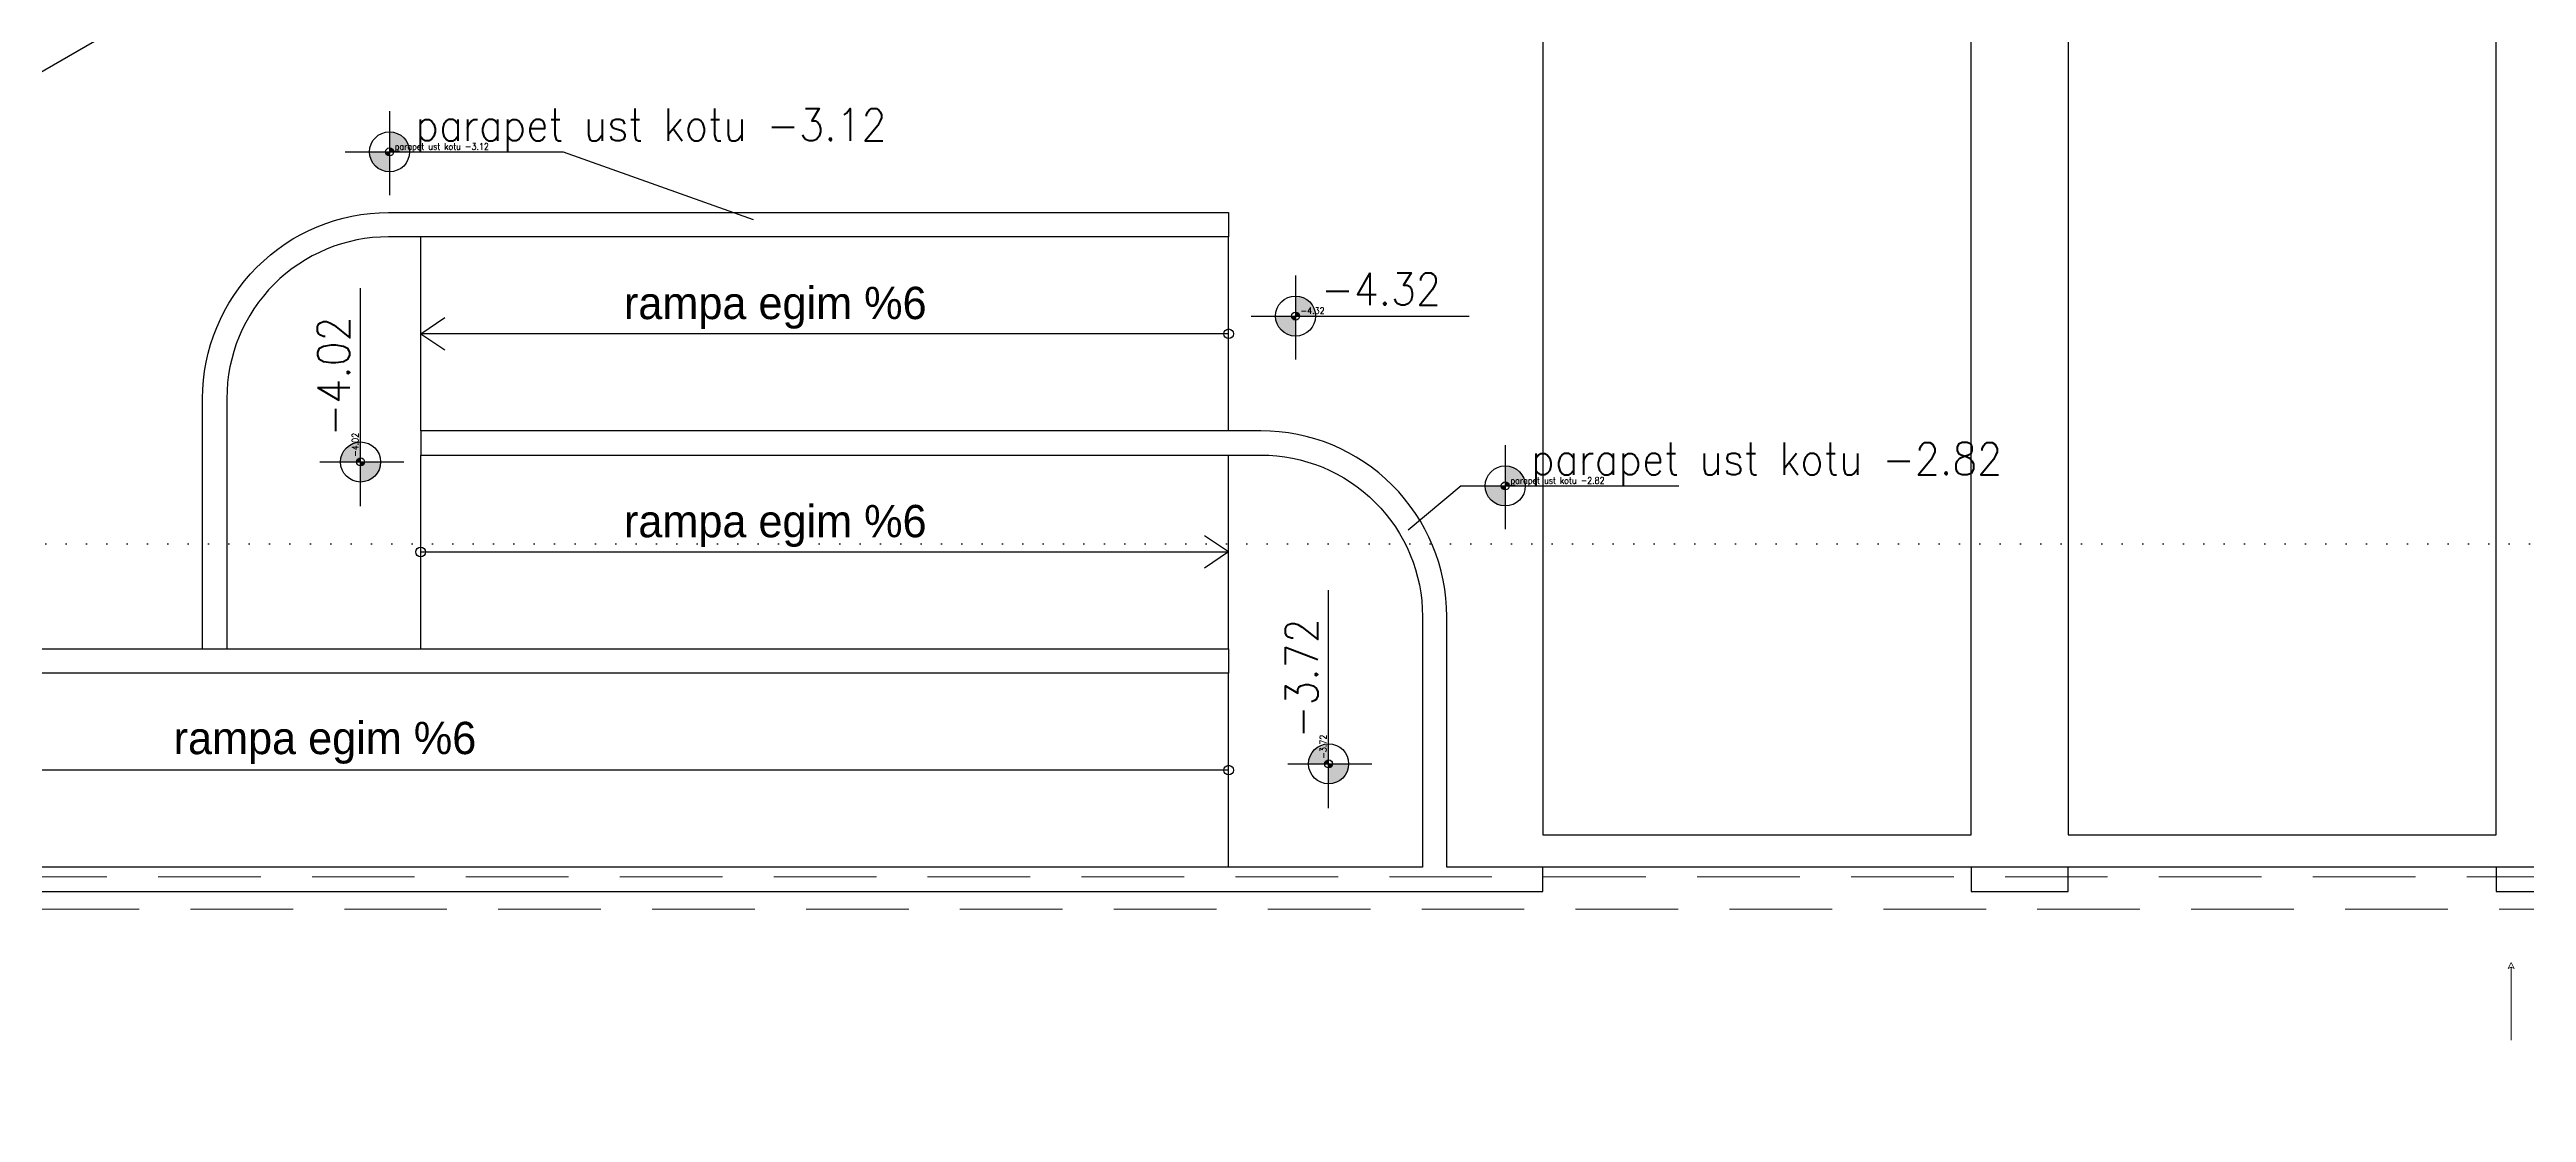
# Model space of a CAD drawing. Header units: metres. Extents: x -20317 to 2216, y -10281 to 3094.
# Drawn here: x -5608 to -4075, y -618 to 40 of the extents above; entities that cross this region are included whole.
import ezdxf
from ezdxf.enums import TextEntityAlignment as Align

# ---------------------------------------------------------------- set-up
doc = ezdxf.new("R2010")
doc.units = ezdxf.units.M
doc.header["$MEASUREMENT"] = 0
doc.linetypes.add('DOT2', pattern=[0.125, 0, -0.125])
doc.linetypes.add('HIDDEN', pattern=[9.525, 6.35, -3.175])
doc.layers.get('0').update_dxf_attribs({"color": 30, "lineweight": 0})
for name, color, linetype in [('AG-ELEV-02', 152, 'Continuous'), ('AG-HIDDEN', 9, 'HIDDEN'), ('AG-STAIR', 3, 'Continuous'), ('AG-TEXT', 7, 'Continuous'), ('V-0_Hidden', 9, 'HIDDEN'), ('V-0_Notation_Level_200', 2, 'Continuous'), ('V-0_Notation_Level_200 @ 1', 2, 'Continuous'), ('V-0_Notation_Level_200 @ 10', 2, 'Continuous'), ('V-0_Notation_Level_200 @ 50', 2, 'Continuous')]:
    doc.layers.add(name, color=color, linetype=linetype)
doc.layers.add('AG-Notation_Slope', color=255, linetype='Continuous', lineweight=9)
doc.layers.add('AG-Slab_Boundry_Below', color=155, linetype='HIDDEN', lineweight=20)
doc.styles.add('IIS IKEA SANS', font='')
doc.styles.add('KOT', font='simplex.shx', dxfattribs={"width": 0.9})
doc.styles.get('IIS IKEA SANS').set_extended_font_data('IKEA Sans')

# ---------------------------------------------------------------- blocks, each defined once
blk = doc.blocks.new('A$C7C1A2FE6')
at = {"layer": 'V-0_Hidden', "linetype": 'Continuous'}
blk.add_lwpolyline([(-0.625, 1.083), (10.574, 7.548, -0.414214), (10.71, 7.511), (11.86, 5.52, -0.414214), (11.824, 5.383), (0.625, -1.083)], format="xyb", dxfattribs=at)
blk = doc.blocks.new('LZ3')
at = {"layer": 'V-0_Hidden', "linetype": 'Continuous'}
for points in [[(45.951, -5), (48.601, -5), (48.601, 1.2), (45.951, 1.2)], [(49.201, -5), (51.851, -5), (51.851, 1.2), (49.201, 1.2)]]:
    blk.add_lwpolyline(points, close=True, dxfattribs=at)
at = {"layer": 'V-0_Hidden'}
blk.add_blockref('A$C7C1A2FE6', (25.256, -5.42), dxfattribs=at)
blk = doc.blocks.new('*U35')
h = blk.add_hatch(color=256)
h.paths.add_polyline_path([(0, 0), (248, 0, 0.414214), (0, 248)])
h.paths.add_polyline_path([(0, -248), (0, 0), (-248, 0, 0.414214)])
for p, q in [((0, 503), (0, -536)), ((-547, 0), (2149, 0))]:
    blk.add_line(p, q)
blk.add_circle((0, 0), 248)
at = {"style": 'KOT', "width": 0.9}
blk.add_attdef('BITMIS-KOT', text='', height=400, dxfattribs=at).set_placement((319, 15), align=Align.BOTTOM_LEFT)
blk.add_attdef('KABA-KOT', text='', height=400, dxfattribs=at).set_placement((314, -177), align=Align.TOP_LEFT)
blk = doc.blocks.new('*U267')
at = {"layer": 'V-0_Notation_Level_200 @ 1', "xscale": 0.001, "yscale": 0.001, "zscale": 0.001}
blk.add_blockref('*U35', (-5397.6, -23.3), dxfattribs=at).add_auto_attribs({'BITMIS-KOT': 'parapet ust kotu -3.12'})
at = {"layer": 'V-0_Notation_Level_200 @ 10', "xscale": 0.01, "yscale": 0.01, "zscale": 0.01}
blk.add_blockref('*U35', (-5397.6, -23.3), dxfattribs=at).add_auto_attribs({'BITMIS-KOT': 'parapet ust kotu -3.12'})
at = {"layer": 'V-0_Notation_Level_200 @ 50', "xscale": 0.05, "yscale": 0.05, "zscale": 0.05}
blk.add_blockref('*U35', (-5397.6, -23.3), dxfattribs=at).add_auto_attribs({'BITMIS-KOT': 'parapet ust kotu -3.12'})
blk = doc.blocks.new('*U268')
at = {"layer": 'V-0_Notation_Level_200 @ 1', "xscale": 0.001, "yscale": 0.001, "zscale": 0.001}
blk.add_blockref('*U35', (-4707.1, -230), dxfattribs=at).add_auto_attribs({'BITMIS-KOT': 'parapet ust kotu -2.82'})
at = {"layer": 'V-0_Notation_Level_200 @ 10', "xscale": 0.01, "yscale": 0.01, "zscale": 0.01}
blk.add_blockref('*U35', (-4707.1, -230), dxfattribs=at).add_auto_attribs({'BITMIS-KOT': 'parapet ust kotu -2.82'})
at = {"layer": 'V-0_Notation_Level_200 @ 50', "xscale": 0.05, "yscale": 0.05, "zscale": 0.05}
blk.add_blockref('*U35', (-4707.1, -230), dxfattribs=at).add_auto_attribs({'BITMIS-KOT': 'parapet ust kotu -2.82'})
blk = doc.blocks.new('*U269')
at = {"layer": 'V-0_Notation_Level_200 @ 1', "xscale": 0.001, "yscale": 0.001, "zscale": 0.001}
blk.add_blockref('*U35', (-4836.9, -124.9), dxfattribs=at).add_auto_attribs({'BITMIS-KOT': '-4.32'})
at = {"layer": 'V-0_Notation_Level_200 @ 10', "xscale": 0.01, "yscale": 0.01, "zscale": 0.01}
blk.add_blockref('*U35', (-4836.9, -124.9), dxfattribs=at).add_auto_attribs({'BITMIS-KOT': '-4.32'})
at = {"layer": 'V-0_Notation_Level_200 @ 50', "xscale": 0.05, "yscale": 0.05, "zscale": 0.05}
blk.add_blockref('*U35', (-4836.9, -124.9), dxfattribs=at).add_auto_attribs({'BITMIS-KOT': '-4.32'})
blk = doc.blocks.new('*U271')
at = {"layer": 'V-0_Notation_Level_200 @ 1', "xscale": 0.001, "yscale": 0.001, "zscale": 0.001, "rotation": 90}
blk.add_blockref('*U35', (-5415.5, -215.2), dxfattribs=at).add_auto_attribs({'BITMIS-KOT': '-4.02'})
at = {"layer": 'V-0_Notation_Level_200 @ 10', "xscale": 0.01, "yscale": 0.01, "zscale": 0.01, "rotation": 90}
blk.add_blockref('*U35', (-5415.5, -215.2), dxfattribs=at).add_auto_attribs({'BITMIS-KOT': '-4.02'})
at = {"layer": 'V-0_Notation_Level_200 @ 50', "xscale": 0.05, "yscale": 0.05, "zscale": 0.05, "rotation": 90}
blk.add_blockref('*U35', (-5415.5, -215.2), dxfattribs=at).add_auto_attribs({'BITMIS-KOT': '-4.02'})
blk = doc.blocks.new('*U272')
at = {"layer": 'V-0_Notation_Level_200 @ 1', "xscale": 0.001, "yscale": 0.001, "zscale": 0.001, "rotation": 90}
blk.add_blockref('*U35', (-4816.4, -402), dxfattribs=at).add_auto_attribs({'BITMIS-KOT': '-3.72'})
at = {"layer": 'V-0_Notation_Level_200 @ 10', "xscale": 0.01, "yscale": 0.01, "zscale": 0.01, "rotation": 90}
blk.add_blockref('*U35', (-4816.4, -402), dxfattribs=at).add_auto_attribs({'BITMIS-KOT': '-3.72'})
at = {"layer": 'V-0_Notation_Level_200 @ 50', "xscale": 0.05, "yscale": 0.05, "zscale": 0.05, "rotation": 90}
blk.add_blockref('*U35', (-4816.4, -402), dxfattribs=at).add_auto_attribs({'BITMIS-KOT': '-3.72'})

msp = doc.modelspace()

# ---------------------------------------------------------------- block references
at = {"xscale": 100, "yscale": 100, "zscale": 100}
msp.add_blockref('LZ3', (-9278.9, 54.1), dxfattribs=at)

# ---------------------------------------------------------------- next in the draw order: linework, layer by layer
at = {"layer": 'AG-ELEV-02', "ltscale": 0.3}
msp.add_line((-3768.3, -465.9), (-4743.3, -465.9), dxfattribs=at)
at = {"layer": 'AG-ELEV-02', "color": 1, "ltscale": 5}
for points in [[(-5513.3, -330.9), (-5513.3, -175.9, -0.414214), (-5398.3, -60.9), (-4878.3, -60.9), (-4878.3, -75.9), (-5398.3, -75.9, 0.414214), (-5498.3, -175.9), (-5498.3, -330.9)], [(-4743.3, -465.9), (-4743.3, -310.9, 0.414214), (-4858.3, -195.9), (-5378.3, -195.9), (-5378.3, -210.9), (-4858.3, -210.9, -0.414214), (-4758.3, -310.9), (-4758.3, -465.9), (-5828.3, -465.9), (-5828.3, -480.9), (-4743.3, -480.9)], [(-6644.7, -734.4), (-6007.3, -366.4, -0.131652), (-5874.8, -330.9), (-4878.3, -330.9), (-4878.3, -345.9), (-5874.8, -345.9, 0.131652), (-5999.8, -379.4), (-6614.7, -734.4)]]:
    msp.add_lwpolyline(points, format="xyb", dxfattribs=at)
for points in [[(-4743.8, -480.9), (-4743.8, -480.9), (-4683.8, -480.9), (-4683.8, -465.9)], [(-4683.8, -465.9), (-4743.3, -465.9)], [(-4358.8, -465.9), (-4418.8, -465.9), (-4418.8, -480.9), (-4358.8, -480.9), (-4358.8, -465.9)], [(-4033.8, -465.9), (-4093.8, -465.9), (-4093.8, -480.9), (-4033.8, -480.9), (-4033.8, -465.9)]]:
    msp.add_lwpolyline(points, dxfattribs=at)
at = {"layer": 'AG-HIDDEN', "color": 4, "linetype": 'DOT2', "ltscale": 100}
msp.add_line((-2208.4, -265.9), (-5833.2, -265.9), dxfattribs=at)
at = {"layer": 'AG-Notation_Slope', "ltscale": 0.3}
msp.add_lwpolyline([(-4084.5, -573.1), (-4084.5, -527.8), (-4086.4, -528.6), (-4084.5, -525), (-4082.6, -528.6), (-4084.5, -527.8)], dxfattribs=at)
at = {"layer": 'AG-Slab_Boundry_Below', "ltscale": 10}
for p, q in [((-3762.8, -471.9), (-6178, -471.9)), ((-3742.8, -491.9), (-6172.7, -491.9))]:
    msp.add_line(p, q, dxfattribs=at)
at = {"layer": 'AG-STAIR', "ltscale": 0.3}
for p, q in [((-5378.3, -195.9), (-5378.3, -75.9)), ((-4878.3, -195.9), (-4878.3, -75.9)), ((-5378.3, -330.9), (-5378.3, -210.9)), ((-4878.3, -330.9), (-4878.3, -210.9)), ((-4878.3, -465.9), (-4878.3, -345.9))]:
    msp.add_line(p, q, dxfattribs=at)
at = {"layer": 'AG-STAIR', "color": 9}
for p, q in [((-5378.3, -135.9), (-5363.3, -125.9)), ((-5378.3, -135.9), (-5363.3, -145.9)), ((-4878.3, -270.9), (-4893.3, -260.9)), ((-4878.3, -270.9), (-4893.3, -280.9))]:
    msp.add_line(p, q, dxfattribs=at)
for points in [[(-4878.3, -135.9), (-5378.3, -135.9)], [(-5378.3, -270.9), (-4878.3, -270.9)], [(-4878.3, -405.9), (-5828.3, -405.9)]]:
    msp.add_lwpolyline(points, dxfattribs=at)
for centre in [(-4878.3, -135.9), (-5378.3, -270.9), (-4878.3, -405.9)]:
    msp.add_circle(centre, 3, dxfattribs=at)
at = {"layer": 'V-0_Notation_Level_200'}
for p, q in [((-5290.2, -23.3), (-5172.6, -65.1)), ((-4734.4, -230), (-4767.2, -257.4))]:
    msp.add_line(p, q, dxfattribs=at)

# ---------------------------------------------------------------- next in the draw order: block references
for name in ['*U267', '*U269', '*U271', '*U268', '*U272']:
    msp.add_blockref(name, (0, 0), dxfattribs=at)

# ---------------------------------------------------------------- next in the draw order: texts
at = {"layer": 'AG-TEXT', "linetype": 'DOT2', "ltscale": 200, "style": 'IIS IKEA SANS'}
for p in [(-5252.5, -126.8), (-5252.5, -261.8)]:
    msp.add_text('rampa egim %%%6', height=20, dxfattribs=at).set_placement(p)
at = {"layer": 'AG-TEXT', "ltscale": 200, "style": 'IIS IKEA SANS'}
msp.add_text('rampa egim %%%6', height=20, dxfattribs=at).set_placement((-5531.2, -396))

doc.saveas('drawing.dxf')
